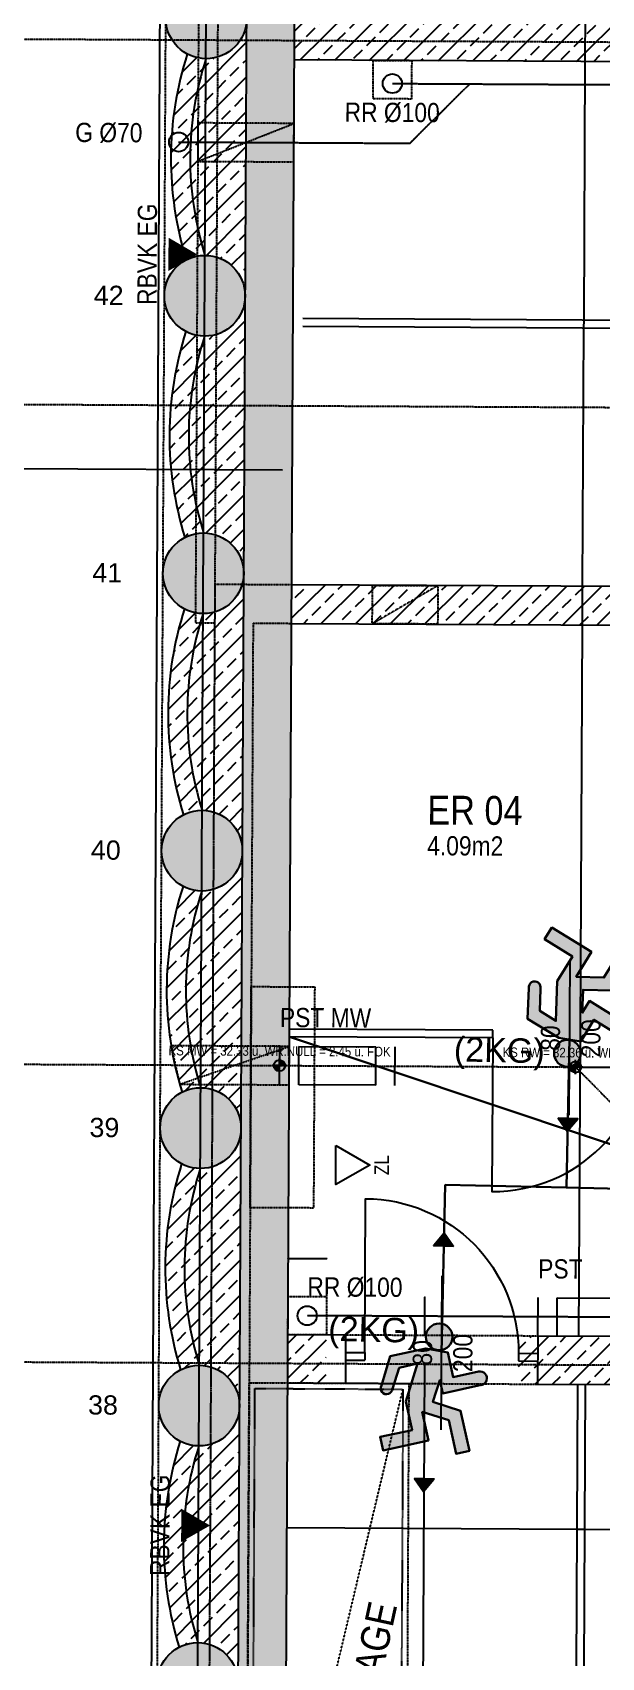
# Model space of a CAD drawing. Header units: millimetres. Extents: x -22184 to 119634, y -59962 to 51543.
# Drawn here: x -8900 to -5940, y -1063 to 7388 of the extents above; entities that cross this region are included whole.
import ezdxf
from ezdxf.enums import TextEntityAlignment as Align

# ---------------------------------------------------------------- set-up
doc = ezdxf.new("R2010")
doc.units = ezdxf.units.MM
for name, pattern in [('HIDDEN', [0.375, 0.25, -0.125]), ('HIDDEN2', [0.1875, 0.125, -0.0625]), ('STRICHPUNKT', [1, 0.5, -0.25, 0, -0.25])]:
    doc.linetypes.add(name, pattern=pattern)
for name, color, linetype in [('00-TXT---------M0', 8, 'Continuous'), ('01-SYM-G00-Lkg-Aufbauten', 8, 'Continuous'), ('01-SYM-G00-Lkg-M0', 8, 'Continuous'), ('01-TXT---------M0', 1, 'Continuous'), ('01-TXT---------PP', 1, 'Continuous'), ('01-TXT-G00-LKG-M0', 1, 'Continuous'), ('02-AXO-G00-Lkg-M0', 8, 'STRICHPUNKT'), ('02-DIM-G00-LKG-M0', 8, 'Continuous'), ('02-DIM-G00-LKG-ROHBAU', 8, 'Continuous'), ('02-FIL-G00-Lkg-STB', 8, 'Continuous'), ('02-HID-G00-LKG-M0', 8, 'HIDDEN2'), ('02-TWA-G00-LKG-M0', 4, 'Continuous'), ('02-TWE-G00-LKG-M0', 8, 'Continuous'), ('03-HID-G00-LKG-M0', 8, 'HIDDEN2'), ('03-SYM-G00-Lkg-M0', 8, 'Continuous'), ('05-TXT--------M0', 8, 'Continuous'), ('05-TXT-G00-Lkg-M0', 8, 'Continuous'), ('07-MWK-G00-Lkg-M0', 4, 'STRICHPUNKT'), ('07-RWK-G00-LKG-M0', 150, 'HIDDEN'), ('07-SWK-G00-Lkg-M0', 34, 'STRICHPUNKT'), ('07-SYM-G00-LKG-M0', 8, 'Continuous'), ('09-VER-G00-LKG-GRUNDSTÜCKSGRENZE', 161, 'Continuous')]:
    doc.layers.add(name, color=color, linetype=linetype)
doc.layers.add('00_HLP-G00-LKG-M0', color=6, linetype='Continuous', plot=False)
doc.layers.add('07_SYM-G00-LKG-HLP', color=6, linetype='Continuous', plot=False)
doc.styles.add('ARIAL', font='arial.ttf', dxfattribs={"width": 0.85})
doc.styles.get("Standard").update_dxf_attribs({"font": 'arial.ttf'})
doc.dimstyles.new('pp chromy&schneider', dxfattribs={"dimscale": 0.005, "dimtxt": 25, "dimasz": 10, "dimexe": 0, "dimexo": 0, "dimgap": 5, "dimtad": 1, "dimdec": 1, "dimlfac": 100, "dimrnd": 0.1, "dimzin": 9, "dimdsep": 46, "dimtxsty": 'ARIAL', "dimblk": 'c&s kote', "dimcen": 0, "dimse1": 1, "dimse2": 1, "dimclrd": 8, "dimclrt": 8, "dimadec": 0, "dimazin": 0, "dimtfac": 0.75, "dimtdec": 1, "dimtix": 1, "dimtmove": 2, "dimatfit": 0, "dimldrblk": 'NONE', "dimfxl": 1, "dimtolj": 1, "dimlwd": -1, "dimarcsym": 0})
pattern_1 = [(44.70755, (-35675.08, -41544.72), (-89.34302, 90.25976), []), (44.70755, (-35585.27, -41545.18), (-89.34302, 90.25976), [63.5, -31.75])]
pattern_2 = [(45.1423, (16398.9, 6975.42), (-90.0253, 89.57924), []), (45.1423, (16488.7, 6975.64), (-90.0253, 89.57924), [63.5, -31.75])]

# ---------------------------------------------------------------- blocks, each defined once
blk = doc.blocks.new('03-rar')
blk.add_circle((0, 0), 0.05)
at = {"layer": '01-TXT---------M0', "color": 8, "style": 'ARIAL', "width": 0.85}
blk.add_attdef('RR', text='', height=0.1, dxfattribs=at).set_placement((0, 0.1), align=Align.CENTER)
blk = doc.blocks.new('BodenWandaufbau')
blk.add_line((0.5972, -0.3907), (0.5972, -1.8107))
blk.add_lwpolyline([(0.5972, -0.3907), (0.8472, -0.3907), (0.8472, -0.1907), (0.3472, -0.1907), (0.3472, -0.3907)], close=True)
at = {"layer": '01-TXT---------M0', "color": 0, "style": 'ARIAL', "width": 0.85}
blk.add_attdef('NR', text='', height=0.1, rotation=0, dxfattribs=at).set_placement((0.5972, -0.2907), align=Align.MIDDLE)
blk = doc.blocks.new('01-SQM')
at = {"layer": '01-TXT---------M0', "color": 1, "style": 'ARIAL', "width": 0.85}
blk.add_attdef('ROOM', (0, 0), '', height=0.15, dxfattribs=at)
blk.add_attdef('AREA', text='', height=0.1, dxfattribs=at).set_placement((0, -0.06), align=Align.TOP_LEFT)
at = {"layer": '01-TXT---------PP', "color": 1, "style": 'ARIAL', "width": 0.85}
blk.add_attdef('NR', text='', height=0.15, dxfattribs=at).set_placement((-0.1173, 0), align=Align.RIGHT)
blk.add_attdef('FLOOR', text='', height=0.1, dxfattribs=at).set_placement((0, -0.26), align=Align.TOP_LEFT)
blk = doc.blocks.new('05-TXT')
at = {"layer": '05-TXT--------M0'}
blk.add_line((-0.4, 0), (0.4, 0), dxfattribs=at)
at = {"layer": '05-TXT--------M0', "color": 8, "style": 'ARIAL', "width": 0.85}
blk.add_attdef('BREITE', text='', height=0.1, dxfattribs=at).set_placement((0, 0.05), align=Align.CENTER)
blk.add_attdef('HÖHE', text='', height=0.1, rotation=360, dxfattribs=at).set_placement((0, -0.06), align=Align.TOP_CENTER)
blk = doc.blocks.new('03-PST')
for p, q in [((0, -0.1), (0, 0.1)), ((0.1, -0.1), (0.1, 0.1)), ((0.1, 0.1), (0.5, 0.1)), ((0.5, -0.1), (0.5, 0.1)), ((0.6, -0.1), (0.6, 0.1)), ((0.5, -0.1), (0.1, -0.1))]:
    blk.add_line(p, q)
at = {"layer": '01-TXT---------M0', "color": 8, "style": 'ARIAL', "width": 0.85}
blk.add_attdef('KS', text='', height=0.1, dxfattribs=at).set_placement((0, 0.3), align=Align.TOP_LEFT)
blk = doc.blocks.new('01-HK1')
for p, q in [((-0.001, -0.074), (-0.001, 0.074)), ((0.074, 0), (-0.075, 0))]:
    blk.add_line(p, q)
blk.add_circle((-0.001, 0), 0.0586)
for points in [[(-0.001, 0.059), (0.041, 0.041), (-0.001, 0)], [(-0.001, 0), (0.058, 0), (0.041, 0.041)], [(-0.059, 0), (-0.042, -0.041), (-0.001, 0)], [(-0.042, -0.041), (-0.001, -0.059), (-0.001, 0)]]:
    blk.add_solid(points)
at = {"layer": '01-TXT---------M0', "color": 8, "style": 'ARIAL', "width": 0.85}
blk.add_attdef('HEIGHT', text='', height=0.1, dxfattribs=at).set_placement((0, 0.2), align=Align.TOP_CENTER)
blk = doc.blocks.new('c&s kote')
at = {"color": 8}
for p, q in [((0, -2), (0, 2)), ((0, 2), (0, -2)), ((-2, 0), (2, 0)), ((2, 0), (-2, 0))]:
    blk.add_line(p, q, dxfattribs=at)
blk.add_circle((0, 0), 0.5, dxfattribs=at)
blk = doc.blocks.new('*D339')
at = {"layer": '02-DIM-G00-LKG-M0', "color": 8, "transparency": 16777216}
for p, q in [((-6024.4, 7487), (-6025.7, 7237)), ((-6024.4, 7487), (-6024.4, 7487.1)), ((-6025.7, 7236.9), (-6025.7, 7236.9))]:
    blk.add_line(p, q, dxfattribs=at)
at = {"layer": 'Defpoints', "color": 0, "transparency": 16777216}
for p in [(-7535.9, 7494.7), (-7537.2, 7244.7), (-6025.7, 7237)]:
    blk.add_point(p, dxfattribs=at)
at = {"layer": '02-DIM-G00-LKG-M0', "color": 8, "transparency": 16777216, "xscale": 0.05, "yscale": 0.05, "zscale": 0.05}
for p, rotation in [((-6024.4, 7487), 269.7075500001568), ((-6025.7, 7237), 89.70755000015683)]:
    blk.add_blockref('c&s kote', p, dxfattribs=dict(at, rotation=rotation))
at = {"layer": '02-DIM-G00-LKG-M0', "color": 8, "transparency": 16777216, "insert": (-6112.6, 7605), "char_height": 0.125, "attachment_point": 5, "rotation": 89.70755, "style": 'ARIAL'}
blk.add_mtext('\\A1;25000', dxfattribs=at)
blk = doc.blocks.new('_None')
blk = doc.blocks.new('*D340')
at = {"layer": '02-DIM-G00-LKG-M0', "color": 8, "transparency": 16777216}
blk.add_line((-6025.7, 7236.9), (-6032.6, 5892.1), dxfattribs=at)
at = {"layer": 'Defpoints', "color": 0, "transparency": 16777216}
for p in [(-7537.2, 7244.7), (-7544, 5899.7), (-6032.6, 5892)]:
    blk.add_point(p, dxfattribs=at)
at = {"layer": '02-DIM-G00-LKG-M0', "color": 8, "transparency": 16777216, "xscale": 0.05, "yscale": 0.05, "zscale": 0.05}
for p, rotation in [((-6025.7, 7237), 89.70755000015683), ((-6032.6, 5892), 269.7075500001568)]:
    blk.add_blockref('c&s kote', p, dxfattribs=dict(at, rotation=rotation))
at = {"layer": '02-DIM-G00-LKG-M0', "color": 8, "transparency": 16777216, "insert": (-6029.2, 6564.5), "char_height": 0.125, "attachment_point": 5, "rotation": 89.70755, "style": 'ARIAL'}
blk.add_mtext('\\A1;(134500)', dxfattribs=at)
blk = doc.blocks.new('*D341')
at = {"layer": '02-DIM-G00-LKG-M0', "color": 8, "transparency": 16777216}
blk.add_line((-6032.6, 5892), (-6032.8, 5852.1), dxfattribs=at)
at = {"layer": 'Defpoints', "color": 0, "transparency": 16777216}
for p in [(-7544.2, 5859.7), (-7544, 5899.7), (-6032.8, 5852)]:
    blk.add_point(p, dxfattribs=at)
at = {"layer": '02-DIM-G00-LKG-M0', "color": 8, "transparency": 16777216, "xscale": 0.05, "yscale": 0.05, "zscale": 0.05}
for p, rotation in [((-6032.8, 5852), 269.7075500001568), ((-6032.6, 5892), 89.70755000015683)]:
    blk.add_blockref('c&s kote', p, dxfattribs=dict(at, rotation=rotation))
at = {"layer": '02-DIM-G00-LKG-M0', "color": 8, "transparency": 16777216, "insert": (-6032.8, 5872), "char_height": 0.125, "attachment_point": 5, "rotation": 89.70755, "style": 'ARIAL'}
blk.add_mtext('\\A1;4000', dxfattribs=at)
blk = doc.blocks.new('*D342')
at = {"layer": '02-DIM-G00-LKG-M0', "color": 8, "transparency": 16777216}
blk.add_line((-6032.8, 5852), (-6039.6, 4507.1), dxfattribs=at)
at = {"layer": 'Defpoints', "color": 0, "transparency": 16777216}
for p in [(-7544.2, 5859.7), (-7551.1, 4514.7), (-6039.6, 4507)]:
    blk.add_point(p, dxfattribs=at)
at = {"layer": '02-DIM-G00-LKG-M0', "color": 8, "transparency": 16777216, "xscale": 0.05, "yscale": 0.05, "zscale": 0.05}
for p, rotation in [((-6032.8, 5852), 89.70755000015683), ((-6039.6, 4507), 269.7075500001568)]:
    blk.add_blockref('c&s kote', p, dxfattribs=dict(at, rotation=rotation))
at = {"layer": '02-DIM-G00-LKG-M0', "color": 8, "transparency": 16777216, "insert": (-6036.3, 5179.5), "char_height": 0.125, "attachment_point": 5, "rotation": 89.70755, "style": 'ARIAL'}
blk.add_mtext('\\A1;(134500)', dxfattribs=at)
blk = doc.blocks.new('*D343')
at = {"layer": '02-DIM-G00-LKG-M0', "color": 8, "transparency": 16777216}
for p, q in [((-6039.6, 4507), (-6040.7, 4307)), ((-6039.6, 4507.1), (-6039.6, 4507.1)), ((-6040.7, 4307), (-6040.7, 4306.9))]:
    blk.add_line(p, q, dxfattribs=at)
at = {"layer": 'Defpoints', "color": 0, "transparency": 16777216}
for p in [(-7551.1, 4514.7), (-7602.1, 4315), (-6040.7, 4307)]:
    blk.add_point(p, dxfattribs=at)
at = {"layer": '02-DIM-G00-LKG-M0', "color": 8, "transparency": 16777216, "xscale": 0.05, "yscale": 0.05, "zscale": 0.05}
for p, rotation in [((-6039.6, 4507), 269.7075500001568), ((-6040.7, 4307), 89.70755000015683)]:
    blk.add_blockref('c&s kote', p, dxfattribs=dict(at, rotation=rotation))
at = {"layer": '02-DIM-G00-LKG-M0', "color": 8, "transparency": 16777216, "insert": (-6130, 4207.5), "char_height": 0.125, "attachment_point": 5, "rotation": 89.70755, "style": 'ARIAL'}
blk.add_mtext('\\A1;20000', dxfattribs=at)
blk = doc.blocks.new('*D344')
at = {"layer": '02-DIM-G00-LKG-M0', "color": 8, "transparency": 16777216}
blk.add_line((-6040.7, 4307), (-6051.4, 2197.1), dxfattribs=at)
at = {"layer": 'Defpoints', "color": 0, "transparency": 16777216}
for p in [(-7602.1, 4315), (-7612.9, 2205), (-6051.4, 2197.1)]:
    blk.add_point(p, dxfattribs=at)
at = {"layer": '02-DIM-G00-LKG-M0', "color": 8, "transparency": 16777216, "xscale": 0.05, "yscale": 0.05, "zscale": 0.05}
for p, rotation in [((-6040.7, 4307), 89.70755000015683), ((-6051.4, 2197.1), 269.7075500001568)]:
    blk.add_blockref('c&s kote', p, dxfattribs=dict(at, rotation=rotation))
at = {"layer": '02-DIM-G00-LKG-M0', "color": 8, "transparency": 16777216, "insert": (-6046.1, 3252), "char_height": 0.125, "attachment_point": 5, "rotation": 89.70755, "style": 'ARIAL'}
blk.add_mtext('\\A1;211000', dxfattribs=at)
blk = doc.blocks.new('*D345')
at = {"layer": '02-DIM-G00-LKG-M0', "color": 8, "transparency": 16777216}
for p, q in [((-6051.4, 2197.1), (-6051.6, 2157.1)), ((-6051.6, 2157), (-6051.6, 2157)), ((-6051.4, 2197.1), (-6051.4, 2197.2))]:
    blk.add_line(p, q, dxfattribs=at)
at = {"layer": 'Defpoints', "color": 0, "transparency": 16777216}
for p in [(-7612.9, 2205), (-7613.1, 2165), (-6051.6, 2157.1)]:
    blk.add_point(p, dxfattribs=at)
at = {"layer": '02-DIM-G00-LKG-M0', "color": 8, "transparency": 16777216, "xscale": 0.05, "yscale": 0.05, "zscale": 0.05}
for p, rotation in [((-6051.6, 2157.1), 89.70755000015683), ((-6051.4, 2197.1), 269.7075500001568)]:
    blk.add_blockref('c&s kote', p, dxfattribs=dict(at, rotation=rotation))
at = {"layer": '02-DIM-G00-LKG-M0', "color": 8, "transparency": 16777216, "insert": (-6137.9, 2405.1), "char_height": 0.125, "attachment_point": 5, "rotation": 89.70755, "style": 'ARIAL'}
blk.add_mtext('\\A1;4000', dxfattribs=at)
blk = doc.blocks.new('*D346')
at = {"layer": '02-DIM-G00-LKG-M0', "color": 8, "transparency": 16777216}
blk.add_line((-6051.6, 2157), (-6059.5, 607.1), dxfattribs=at)
at = {"layer": 'Defpoints', "color": 0, "transparency": 16777216}
for p in [(-7613.1, 2165), (-7621, 615), (-6059.5, 607.1)]:
    blk.add_point(p, dxfattribs=at)
at = {"layer": '02-DIM-G00-LKG-M0', "color": 8, "transparency": 16777216, "xscale": 0.05, "yscale": 0.05, "zscale": 0.05}
for p, rotation in [((-6051.6, 2157.1), 89.70755000015683), ((-6059.5, 607.1), 269.7075500001568)]:
    blk.add_blockref('c&s kote', p, dxfattribs=dict(at, rotation=rotation))
at = {"layer": '02-DIM-G00-LKG-M0', "color": 8, "transparency": 16777216, "insert": (-6055.7, 1382.1), "char_height": 0.125, "attachment_point": 5, "rotation": 89.70755, "style": 'ARIAL'}
blk.add_mtext('\\A1;155000', dxfattribs=at)
blk = doc.blocks.new('*D347')
at = {"layer": '02-DIM-G00-LKG-M0', "color": 8, "transparency": 16777216}
blk.add_line((-7576.1, -387.6), (-6066.2, -395.3), dxfattribs=at)
at = {"layer": 'Defpoints', "color": 0, "transparency": 16777216}
for p in [(-7572.3, 364.8), (-6062.3, 357.1), (-6066.2, -395.3)]:
    blk.add_point(p, dxfattribs=at)
at = {"layer": '02-DIM-G00-LKG-M0', "color": 8, "transparency": 16777216, "xscale": 0.05, "yscale": 0.05, "zscale": 0.05}
for p, rotation in [((-7576.1, -387.6), 179.7075500018302), ((-6066.2, -395.3), 359.7075500018302)]:
    blk.add_blockref('c&s kote', p, dxfattribs=dict(at, rotation=rotation))
at = {"layer": '02-DIM-G00-LKG-M0', "color": 8, "transparency": 16777216, "insert": (-6821.1, -391.4), "char_height": 0.125, "attachment_point": 5, "rotation": 359.70755, "style": 'ARIAL'}
blk.add_mtext('\\A1;151000', dxfattribs=at)
blk = doc.blocks.new('*D348')
at = {"layer": '02-DIM-G00-LKG-M0', "color": 8, "transparency": 16777216}
blk.add_line((-6066.1, -395.3), (-6026.2, -395.5), dxfattribs=at)
at = {"layer": 'Defpoints', "color": 0, "transparency": 16777216}
for p in [(-6062.3, 357.1), (-6022.3, 356.9), (-6026.2, -395.5)]:
    blk.add_point(p, dxfattribs=at)
at = {"layer": '02-DIM-G00-LKG-M0', "color": 8, "transparency": 16777216, "xscale": 0.05, "yscale": 0.05, "zscale": 0.05}
for p, rotation in [((-6066.2, -395.3), 179.7075500018302), ((-6026.2, -395.5), 359.7075500018302)]:
    blk.add_blockref('c&s kote', p, dxfattribs=dict(at, rotation=rotation))
at = {"layer": '02-DIM-G00-LKG-M0', "color": 8, "transparency": 16777216, "insert": (-6046.2, -395.3), "char_height": 0.125, "attachment_point": 5, "rotation": 359.70755, "style": 'ARIAL'}
blk.add_mtext('\\A1;4000', dxfattribs=at)
blk = doc.blocks.new('*D349')
at = {"layer": '02-DIM-G00-LKG-M0', "color": 8, "transparency": 16777216}
blk.add_line((-6026.1, -395.5), (-4466.2, -403.5), dxfattribs=at)
at = {"layer": 'Defpoints', "color": 0, "transparency": 16777216}
for p in [(-6022.3, 356.9), (-4462.3, 348.9), (-4466.2, -403.5)]:
    blk.add_point(p, dxfattribs=at)
at = {"layer": '02-DIM-G00-LKG-M0', "color": 8, "transparency": 16777216, "xscale": 0.05, "yscale": 0.05, "zscale": 0.05}
for p, rotation in [((-6026.2, -395.5), 179.7075500018302), ((-4466.2, -403.5), 359.7075500018302)]:
    blk.add_blockref('c&s kote', p, dxfattribs=dict(at, rotation=rotation))
at = {"layer": '02-DIM-G00-LKG-M0', "color": 8, "transparency": 16777216, "insert": (-5246.2, -399.4), "char_height": 0.125, "attachment_point": 5, "rotation": 359.70755, "style": 'ARIAL'}
blk.add_mtext('\\A1;156000', dxfattribs=at)
blk = doc.blocks.new('*D373')
at = {"layer": '02-DIM-G00-LKG-M0', "color": 8, "transparency": 16777216}
blk.add_line((-6860.3, 461.1), (-6877.9, -2982.2), dxfattribs=at)
at = {"layer": 'Defpoints', "color": 0, "transparency": 16777216}
for p in [(-13160.2, 493.3), (-7589.4, -2978.6), (-6877.9, -2982.2)]:
    blk.add_point(p, dxfattribs=at)
at = {"layer": '02-DIM-G00-LKG-M0', "color": 8, "transparency": 16777216, "xscale": 0.05, "yscale": 0.05, "zscale": 0.05}
for p, rotation in [((-6860.3, 461.2), 89.70755000015683), ((-6877.9, -2982.2), 269.7075500001568)]:
    blk.add_blockref('c&s kote', p, dxfattribs=dict(at, rotation=rotation))
at = {"layer": '02-DIM-G00-LKG-M0', "color": 8, "transparency": 16777216, "insert": (-6869.2, -1260.5), "char_height": 0.125, "attachment_point": 5, "rotation": 89.70755, "style": 'ARIAL'}
blk.add_mtext('\\A1;344341.1', dxfattribs=at)
blk = doc.blocks.new('01-hk4')
blk.add_lwpolyline([(0, 0, 0, 0.270625, 0), (0, 0.234375, 0.270625, 0.270625, 0)], format="xyseb")
at = {"layer": '00-TXT---------M0', "color": 8, "style": 'ARIAL', "width": 0.85}
blk.add_attdef('HEIGHT', text='', height=0.1, dxfattribs=at).set_placement((0, 0.35), align=Align.CENTER)
blk = doc.blocks.new('*D386')
at = {"layer": '02-DIM-G00-LKG-M0', "color": 8, "transparency": 16777216}
blk.add_line((-7568.9, 1012.4), (-7369, 1011.4), dxfattribs=at)
at = {"layer": 'Defpoints', "color": 0, "transparency": 16777216}
for p in [(-7369, 1011.4), (-7571, 614.8), (-7371, 613.8)]:
    blk.add_point(p, dxfattribs=at)
at = {"layer": '02-DIM-G00-LKG-M0', "color": 8, "transparency": 16777216, "xscale": 0.05, "yscale": 0.05, "zscale": 0.05}
for p, rotation in [((-7569, 1012.4), 179.7075500018302), ((-7369, 1011.4), 359.7075500018302)]:
    blk.add_blockref('c&s kote', p, dxfattribs=dict(at, rotation=rotation))
at = {"layer": '02-DIM-G00-LKG-M0', "color": 8, "transparency": 16777216, "insert": (-7469, 1012), "char_height": 0.125, "attachment_point": 5, "rotation": 359.70755, "style": 'ARIAL'}
blk.add_mtext('\\A1;20000', dxfattribs=at)
blk = doc.blocks.new('*D387')
at = {"layer": '02-DIM-G00-LKG-M0', "color": 8, "transparency": 16777216}
blk.add_line((-6859.5, 611.2), (-6858.5, 811.1), dxfattribs=at)
at = {"layer": 'Defpoints', "color": 0, "transparency": 16777216}
for p in [(-7420, 814), (-6858.5, 811.2), (-7421, 614)]:
    blk.add_point(p, dxfattribs=at)
at = {"layer": '02-DIM-G00-LKG-M0', "color": 8, "transparency": 16777216, "xscale": 0.05, "yscale": 0.05, "zscale": 0.05}
for p, rotation in [((-6858.5, 811.2), 89.70755000015683), ((-6859.5, 611.2), 269.7075500001568)]:
    blk.add_blockref('c&s kote', p, dxfattribs=dict(at, rotation=rotation))
at = {"layer": '02-DIM-G00-LKG-M0', "color": 8, "transparency": 16777216, "insert": (-6859.1, 711.2), "char_height": 0.125, "attachment_point": 5, "rotation": 89.70755, "style": 'ARIAL'}
blk.add_mtext('\\A1;20000', dxfattribs=at)
blk = doc.blocks.new('Fluchtwegpfeil')
at = {"lineweight": 30}
h = blk.add_hatch(color=100, dxfattribs=at)
h.dxf.hatch_style = 1
h.paths.add_polyline_path([(178497.6, 33031), (178497.6, 32977.4), (178562.6, 32977.4), (178563.3, 32977.9)])
h.paths.add_polyline_path([(178562.6, 32977.4), (178497.6, 32977.4), (178497.6, 32929.8)])
at = {"color": 100, "lineweight": 30}
blk.add_lwpolyline([(178563.3, 32977.9), (178497.6, 33031), (178497.6, 32929.8), (178563.3, 32977.9)], dxfattribs=at)
blk = doc.blocks.new('9809550')
at = {"color": 18, "lineweight": 30, "true_color": 0x000000}
for points in [[(423921.7, 99168.8), (423956.8, 99168.8), (423956.8, 99202.9), (423984.5, 99214.5), (424033.7, 99214.5), (424053.8, 99178.3)], [(424040.2, 99170.9), (424025.2, 99196.7), (423999.7, 99196.8), (424026.2, 99150.3), (424026.2, 99110.9), (424070.2, 99110.9), (424070.2, 99092.3), (424007.5, 99092.3), (424007.5, 99131.7), (423975, 99113.1), (423975, 99067), (423956.5, 99067), (423956.5, 99122.4), (423990.5, 99141.9), (423975.1, 99168.8), (423975.1, 99150.2), (423921.7, 99150.3)]]:
    blk.add_lwpolyline(points, dxfattribs=at)
blk.add_circle((423963.6, 99225.9), 18.1, dxfattribs=at)
for centre, radius, start, end in [((424047.8, 99173.1), 7.96, 195.7299, 41.4005), ((423921.7, 99159.5), 9.27, 89.9849, 270.0151)]:
    blk.add_arc(centre, radius, start, end, dxfattribs=at)
blk = doc.blocks.new('750298750')
h = blk.add_hatch(color=3)
h.paths.add_polyline_path([(426943.6, 99576.9), (426968.1, 99576.8), (426982.5, 99552, 1.25347), (426995.6, 99559.2), (426976.3, 99594), (426929, 99594), (426902.3, 99582.8), (426902.3, 99550), (426868.6, 99550, 1), (426868.6, 99532.2), (426919.9, 99532.1), (426919.9, 99550), (426934.8, 99524.1), (426902.1, 99505.4), (426902.1, 99452.1), (426919.8, 99452.1), (426919.8, 99496.4), (426951.1, 99514.3), (426951.1, 99476.4), (427011.4, 99476.4), (427011.4, 99494.3), (426969.1, 99494.3), (426969.1, 99532.2)])
h.paths.add_polyline_path([(426891.5, 99604.9, 1), (426926.3, 99604.9, 1)])
at = {"xscale": 0.9619413167778113, "yscale": 0.9619413167778113, "zscale": 0.9619413167778113}
blk.add_blockref('9809550', (19080.8, 4155.4), dxfattribs=at)

msp = doc.modelspace()

# ---------------------------------------------------------------- hatches: boundary and pattern name
at = {"layer": '02-FIL-G00-Lkg-STB'}
h = msp.add_hatch(dxfattribs=at)
h.set_pattern_fill('ANSI33', color=256, scale=20, angle=107.04654196, style=0)
h.set_pattern_definition(pattern_1)
h.paths.add_polyline_path([(-7753.547, 13834.2292), (-7840.6422, -3229.0114), (-7589.3607, -2978.5775), (-7504.8102, 13586.1203)])
h = msp.add_hatch(dxfattribs=at)
h.set_pattern_fill('ANSI33', color=256, scale=20, angle=107.04654196, style=0)
h.set_pattern_definition([(44.70755, (-36695.91, -241542.11), (-89.34302, 90.25976), []), (44.70755, (-36606.11, -241542.57), (-89.34302, 90.25976), [63.5, -31.75])])
edge = h.paths.add_edge_path()
edge.add_arc((-8047.6338, -2639.0746), 210, 107.04654196, 467.04654196)
edge = h.paths.add_edge_path()
edge.add_arc((-8040.2715, -1196.1912), 210, 107.04654196, 467.04654196)
edge = h.paths.add_edge_path()
edge.add_arc((-8032.9091, 246.6921), 210, 107.04654196, 467.04654196)
edge = h.paths.add_edge_path()
edge.add_arc((-8025.5468, 1689.5755), 210, 107.04654196, 467.04654196)
edge = h.paths.add_edge_path()
edge.add_arc((-8018.1844, 3132.4588), 210, 107.04654196, 467.04654196)
edge = h.paths.add_edge_path()
edge.add_arc((-8010.8221, 4575.3422), 210, 107.04654196, 467.04654196)
edge = h.paths.add_edge_path()
edge.add_arc((-8003.4597, 6018.2255), 210, 107.04654196, 467.04654196)
edge = h.paths.add_edge_path()
edge.add_arc((-7996.0973, 7461.1089), 210, 107.04654196, 467.04654196)
edge = h.paths.add_edge_path()
edge.add_arc((-7988.735, 8903.9922), 210, 107.04654196, 467.04654196)
edge = h.paths.add_edge_path()
edge.add_arc((-7981.3726, 10346.8756), 210, 107.04654196, 467.04654196)
edge = h.paths.add_edge_path()
edge.add_arc((-7974.0103, 11789.759), 210, 107.04654196, 467.04654196)
edge = h.paths.add_edge_path()
edge.add_arc((-7966.6479, 13232.6423), 210, 107.04654196, 467.04654196)
h = msp.add_hatch(dxfattribs=at)
h.set_pattern_fill('ANSI33', color=256, scale=20, angle=107.04654196, style=0)
h.set_pattern_definition(pattern_2)
h.paths.add_polyline_path([(-7756.615, 13233.164), (-7756.6485, 13233.1639, -0.416437249), (-7967.7194, 13022.645, 0.1564177), (-7972.9387, 11999.7562, -0.411993367), (-7764.0109, 11790.2805, -0.416437249), (-7975.0818, 11579.7617, 0.1564177), (-7980.3011, 10556.8729, -0.411993367), (-7771.3733, 10347.3972, -0.416437249), (-7982.4441, 10136.8783, 0.1564177), (-7987.6635, 9113.9895, -0.411993367), (-7778.7356, 8904.5138, -0.416437249), (-7989.8065, 8693.995, 0.1564177), (-7995.0258, 7671.1062, -0.411993367), (-7786.098, 7461.6305, -0.416437249), (-7997.1689, 7251.1116, 0.1564177), (-8002.3882, 6228.2228, -0.411993367), (-7793.4603, 6018.7471), (-7793.4393, 6018.7472)])
h = msp.add_hatch(dxfattribs=at)
h.set_pattern_fill('ANSI33', color=256, scale=20, angle=107.04654196, style=0)
h.set_pattern_definition(pattern_2)
h.paths.add_polyline_path([(-7967.7194, 13022.645, -0.121067206), (-8064.9278, 13047.0593, 0.154413655), (-8070.3912, 11976.3352, -0.121067206), (-7972.9387, 11999.7562, -0.1564177)])
h.paths.add_polyline_path([(-7975.0818, 11579.7617, -0.121067206), (-8072.2902, 11604.1759, 0.154413655), (-8077.7536, 10533.4519, -0.121067206), (-7980.3011, 10556.8729, -0.1564177)])
h.paths.add_polyline_path([(-7982.4441, 10136.8783, -0.121067206), (-8079.6525, 10161.2926, 0.154413655), (-8085.1159, 9090.5685, -0.121067206), (-7987.6635, 9113.9895, -0.1564177)])
h.paths.add_polyline_path([(-7989.8065, 8693.995, -0.121067206), (-8087.0149, 8718.4092, 0.154413655), (-8092.4783, 7647.6852, -0.121067206), (-7995.0258, 7671.1062, -0.1564177)])
h.paths.add_polyline_path([(-7997.1689, 7251.1116, -0.121067206), (-8094.3773, 7275.5259, 0.154413655), (-8099.8407, 6204.8018, -0.121067206), (-8002.3882, 6228.2228, -0.1564177)])
h.paths.add_polyline_path([(-8004.5312, 5808.2283, -0.121067206), (-8101.7396, 5832.6425, 0.154413655), (-8107.203, 4761.9185, -0.121067206), (-8009.7505, 4785.3394, -0.1564177)])
h = msp.add_hatch(dxfattribs=at)
h.set_pattern_fill('ANSI33', color=256, scale=20, angle=107.04654196, style=0)
h.set_pattern_definition(pattern_1)
h.paths.add_polyline_path([(-7535.9024, 7494.6972), (-7537.1784, 7244.7004), (-4037.224, 7226.8358), (-4035.948, 7476.8325)])
h = msp.add_hatch(dxfattribs=at)
h.set_pattern_fill('ANSI33', color=256, scale=20, angle=107.04654196, style=0)
h.set_pattern_definition(pattern_2)
h.paths.add_polyline_path([(-7793.4393, 6018.7472), (-7793.4603, 6018.7471, -0.416437249), (-8004.5312, 5808.2283, 0.1564177), (-8009.7505, 4785.3394, -0.411993367), (-7800.8227, 4575.8637, -0.416437249), (-8011.8936, 4365.3449, 0.1564177), (-8017.1129, 3342.4561, -0.411993367), (-7808.1851, 3132.9804, -0.416437249), (-8019.2559, 2922.4616, 0.1564177), (-8024.4752, 1899.5727, -0.411993367), (-7815.5474, 1690.097, -0.416437249), (-8026.6183, 1479.5782, 0.1564177), (-8031.8376, 456.6894, -0.411993367), (-7822.9098, 247.2137, -0.416437249), (-8033.9806, 36.6948, 0.1564177), (-8039.2, -986.194, -0.411993367), (-7830.2721, -1195.6697, -0.416437249), (-8041.343, -1406.1885, 0.1564177), (-8046.5623, -2429.0773, -0.411993367), (-7837.6345, -2638.553), (-7837.6284, -2638.553)])
h = msp.add_hatch(dxfattribs=at)
h.set_pattern_fill('ANSI33', color=256, scale=20, angle=107.04654196, style=0)
h.set_pattern_definition(pattern_1)
h.paths.add_polyline_path([(-7551.1129, 4514.736), (-7552.1337, 4314.7386), (-4052.1793, 4296.8739), (-4051.1584, 4496.8713)])
h = msp.add_hatch(dxfattribs=at)
h.set_pattern_fill('ANSI33', color=256, scale=20, angle=107.04654196, style=0)
h.set_pattern_definition(pattern_2)
h.paths.add_polyline_path([(-8041.343, -1406.1885, -0.121067206), (-8138.5514, -1381.7743, 0.154413655), (-8144.0148, -2452.4983, -0.121067206), (-8046.5623, -2429.0773, -0.1564177)])
h.paths.add_polyline_path([(-8033.9806, 36.6948, -0.121067206), (-8131.1891, 61.1091, 0.154413655), (-8136.6525, -1009.615, -0.121067206), (-8039.2, -986.194, -0.1564177)])
h.paths.add_polyline_path([(-8026.6183, 1479.5782, -0.121067206), (-8123.8267, 1503.9924, 0.154413655), (-8129.2901, 433.2684, -0.121067206), (-8031.8376, 456.6894, -0.1564177)])
h.paths.add_polyline_path([(-8019.2559, 2922.4616, -0.121067206), (-8116.4643, 2946.8758, 0.154413655), (-8121.9277, 1876.1517, -0.121067206), (-8024.4752, 1899.5727, -0.1564177)])
h.paths.add_polyline_path([(-8011.8936, 4365.3449, -0.121067206), (-8109.102, 4389.7592, 0.154413655), (-8114.5654, 3319.0351, -0.121067206), (-8017.1129, 3342.4561, -0.1564177)])
h = msp.add_hatch(dxfattribs=at)
h.set_pattern_fill('ANSI33', color=256, scale=20, angle=107.04654196, style=0)
h.set_pattern_definition(pattern_1)
h.paths.add_polyline_path([(-7371.0218, 613.766), (-7571.0192, 614.7868), (-7572.2953, 364.7901), (-7372.2979, 363.7692)])
h = msp.add_hatch(dxfattribs=at)
h.set_pattern_fill('ANSI33', color=256, scale=20, angle=107.04654196, style=0)
h.set_pattern_definition([(45, (-38842.03, -63810.26), (-89.80256, 89.80256), []), (45, (-38752.23, -63810.26), (-89.80256, 89.80256), [63.5, -31.75])])
h.paths.add_polyline_path([(-5771.0427, 605.5992), (-6371.0348, 608.6618), (-6372.3109, 358.665), (-5772.3187, 355.6025)])

# ---------------------------------------------------------------- linework, layer by layer
at = {"color": 2, "lineweight": 30}
msp.add_lwpolyline([(-7563.1077, 2164.7666), (-2856.0806, 590.7205)], dxfattribs=at)
at = {"color": 102, "lineweight": 30, "true_color": 0x21de37}
for points in [[(-6105.6267, 2157.3272), (-6122.7269, 1380.5387), (-5623.9024, 1369.5575)], [(-6771.489, 520.7046), (-6752.2555, 1394.3971), (-6122.7269, 1380.5387)]]:
    msp.add_lwpolyline(points, dxfattribs=at)
at = {"layer": '00_HLP-G00-LKG-M0'}
msp.add_lwpolyline([(-7962.4861, 14042.6163), (6138.2554, 14151.8913), (6128.3431, 12209.9263), (28815.6843, 12266.2745), (28718.2894, -3930.2557), (46080.5922, -3930.2555), (46080.5946, -33657.3553), (34060.5986, -33513.1155), (34060.5985, -24900.2556), (19080.5985, -24900.2558), (19080.5983, -3432.2786), (-8051.7171, -3439.0642)], close=True, dxfattribs=at)
at = {"layer": '01-TXT-G00-LKG-M0', "flags": 128}
msp.add_lwpolyline([(-7320.9872, 1600.0108), (-7145.7262, 1497.6275), (-7322.0232, 1397.0387)], close=True, dxfattribs=at)
at = {"layer": '02-AXO-G00-Lkg-M0'}
for points in [[(-7889.3592, 16614.2146), (-8003.6931, -5785.4936)], [(8974.6164, 7260.4212), (-13125.0957, 7373.2239)], [(8964.9184, 5360.446), (-13134.7937, 5473.2487)], [(20053.7112, 323.781), (-13160.2126, 493.3135)]]:
    msp.add_lwpolyline(points, dxfattribs=at)
at = {"layer": '02-HID-G00-LKG-M0', "color": 4}
msp.add_line((-8262.792, -3649.117), (-8171.4251, 14251.0034), dxfattribs=at)
at = {"layer": '02-HID-G00-LKG-M0'}
for points in [[(-8001.9267, 14152.3139), (-8052.1272, 4317.2907)], [(-7951.1076, 4516.7777), (-7992.1239, -3518.9144)], [(-7551.1129, 4514.736), (-7951.1076, 4516.7777)], [(-8052.1272, 4317.2907), (-7952.1285, 4316.7803)], [(-7752.1311, 4315.7594), (-7791.1002, -3318.8641)], [(-7752.1311, 4315.7594), (-7552.1337, 4314.7386)], [(-6271.0361, 608.1513), (-7271.0231, 613.2555)], [(-7272.2992, 363.2588), (-6272.3122, 358.1546)]]:
    msp.add_lwpolyline(points, dxfattribs=at)
at = {"layer": '02-HID-G00-LKG-M0', "color": 4}
for points in [[(-7539.8836, 6714.7073), (-7538.8628, 6914.7047), (-8038.8563, 6917.2568), (-8039.8771, 6717.2594), (-7539.8836, 6714.7073)], [(-6791.1228, 4510.8568), (-6792.1436, 4310.8594), (-7132.1392, 4312.5948), (-7131.1183, 4512.5922)], [(-7564.3838, 1914.7699), (-7563.3629, 2114.7673), (-8178.86, 2117.9089), (-8134.2792, 1917.6788), (-7564.3838, 1914.7699)]]:
    msp.add_lwpolyline(points, close=True, dxfattribs=at)
for points in [[(-8039.8771, 6717.2594), (-7538.8628, 6914.7047)], [(-6791.1228, 4510.8568), (-7132.1392, 4312.5948)], [(-8134.2792, 1917.6788), (-7563.3629, 2114.7673)]]:
    msp.add_lwpolyline(points, dxfattribs=at)
at = {"layer": '02-TWA-G00-LKG-M0'}
for p, q in [((-7840.6422, -3229.0114), (-7753.547, 13834.2292)), ((-4037.224, 7226.8358), (-7537.1784, 7244.7004)), ((-7271.0231, 613.2555), (-7571.0192, 614.7868)), ((-5771.0427, 605.5992), (-6271.0361, 608.1513)), ((-7572.2953, 364.7901), (-7272.2992, 363.2588)), ((-6272.3122, 358.1546), (-5772.3187, 355.6025))]:
    msp.add_line(p, q, dxfattribs=at)
for points in [[(-2874.295, -2977.7507), (-7589.3607, -2978.5775), (-7504.8102, 13586.1203), (5675.8831, 13688.2941), (5665.9833, 11748.7765), (10727.3929, 11761.3474)], [(-7552.1337, 4314.7386), (-4052.1793, 4296.8739), (-4051.1584, 4496.8713), (-7551.1129, 4514.736)], [(-7271.0231, 613.2555), (-7272.2992, 363.2588)], [(-6271.0361, 608.1513), (-6272.3122, 358.1546)]]:
    msp.add_lwpolyline(points, dxfattribs=at)
for centre in [(-7996.0973, 7461.1089), (-8003.4597, 6018.2255), (-8010.8221, 4575.3422), (-8018.1844, 3132.4588), (-8025.5468, 1689.5755), (-8032.9091, 246.6921), (-8040.2715, -1196.1912)]:
    msp.add_circle(centre, 210, dxfattribs=at)
for centre, radius, start, end in [((-6404.9105, 6731.5293), 1774.8887, 162.15180269, 197.2634953), ((-6404.9105, 6731.5293), 1674.8887, 161.92757216, 197.48772584), ((-6412.2729, 5288.646), 1774.8887, 162.15180267, 197.26349533), ((-6412.2729, 5288.646), 1674.8887, 161.92757213, 197.48772587), ((-6419.6353, 3845.7626), 1774.8887, 162.15180268, 197.26349532), ((-6419.6353, 3845.7626), 1674.8887, 161.92757214, 197.48772586), ((-6426.9976, 2402.8793), 1774.8887, 162.15180268, 197.26349531), ((-6426.9976, 2402.8793), 1674.8887, 161.92757215, 197.48772584), ((-6434.36, 959.9959), 1774.8887, 162.15180268, 197.26349532), ((-6434.36, 959.9959), 1674.8887, 161.92757214, 197.48772586), ((-6441.7223, -482.8874), 1774.8887, 162.15180268, 197.26349532), ((-6441.7223, -482.8874), 1674.8887, 161.92757214, 197.48772586)]:
    msp.add_arc(centre, radius, start, end, dxfattribs=at)
at = {"layer": '02-TWE-G00-LKG-M0'}
for p, q in [((-7494.2484, 5859.4633), (-4084.2928, 5842.058)), ((-4084.0886, 5882.0574), (-7494.0442, 5899.4627))]:
    msp.add_line(p, q, dxfattribs=at)
for points in [[(-6505.4173, 2199.3684), (-7562.9035, 2204.7661)], [(-6505.6215, 2159.3689), (-6505.4173, 2199.3684)], [(-6505.6215, 2159.3689), (-7563.1077, 2164.7666)], [(-7271.4825, 523.2567), (-7171.4838, 522.7463)], [(-7171.4838, 522.7463), (-7171.688, 482.7468)], [(-6371.4942, 518.6629), (-6371.6984, 478.6635)], [(-6371.4942, 518.6629), (-6271.4955, 518.1525)], [(-7271.6867, 483.2572), (-7171.688, 482.7468)], [(-6371.6984, 478.6635), (-6271.6997, 478.153)], [(-6079.3397, -2978.3127), (-6062.3149, 357.0827)], [(-6039.3391, -2978.3057), (-6022.3155, 356.8786)]]:
    msp.add_lwpolyline(points, dxfattribs=at)
for points in [[(-6505.6215, 2159.3689), (-6509.7048, 1359.3793, 0.414213562), (-5705.6319, 2155.2856, 1)], [(-7171.4838, 522.7463), (-7167.4004, 1322.7359, -0.414213562), (-6371.4942, 518.6629, -1)]]:
    msp.add_lwpolyline(points, format="xyb", dxfattribs=at)
at = {"layer": '03-HID-G00-LKG-M0'}
for points in [[(-6928.2072, 7041.5895), (-7128.2046, 7042.6103), (-7127.1838, 7242.6077), (-6927.1864, 7241.5869)], [(-7767.6478, 1275.799), (-7761.778, 2425.7841), (-7431.7823, 2424.0997), (-7437.6521, 1274.1147)], [(-7371.0218, 613.766), (-7571.0192, 614.7868), (-7569.9984, 814.7842), (-7370.001, 813.7634)], [(-7772.2927, 365.8109), (-6942.3035, 361.5744), (-6961.0904, -3319.0531), (-7791.1029, -3319.3995)]]:
    msp.add_lwpolyline(points, close=True, dxfattribs=at)
at = {"layer": '03-HID-G00-LKG-M0', "ltscale": 0.5}
msp.add_lwpolyline([(-7759.363, -2978.6073), (-7742.4462, 335.6582), (-6972.4563, 331.7279), (-6989.3524, -2978.4723)], close=True, dxfattribs=at)
msp.add_lwpolyline([(-7759.363, -2978.6073), (-6972.4563, 331.7279)], dxfattribs=at)
at = {"layer": '07-MWK-G00-Lkg-M0'}
msp.add_line((-13922.0305, 2047.2222), (-6074.4282, 2007.166), dxfattribs=at)
at = {"layer": '07-RWK-G00-LKG-M0'}
for p, q in [((-6074.4282, 2007.166), (-3598.925, 1994.5304)), ((-4470.5492, 698.9625), (-7470.5101, 714.2751))]:
    msp.add_line(p, q, dxfattribs=at)
for points in [[(-7027.7976, 7122.0989), (-3475.3438, 7103.9662)], [(-6936.6567, 6811.6296), (-6625.0785, 7120.0433)], [(-8139.3654, 6817.7685), (-6936.6567, 6811.6296)]]:
    msp.add_lwpolyline(points, dxfattribs=at)
at = {"layer": '07-SWK-G00-Lkg-M0'}
msp.add_lwpolyline([(-6074.4282, 2007.166), (-5818.8891, 1749.0049)], dxfattribs=at)
at = {"layer": '07_SYM-G00-LKG-HLP'}
msp.add_lwpolyline([(-6074.4281, 2007.166), (-6074.4282, 2007.166), (-3598.925, 1994.5304), (-3598.925, 1994.5304), (-3297.3976, 2292.9953), (-3296.4172, 2485.0814), (-2906.5309, 2871.0077), (17647.6115, 2766.0941), (18336.816, 2080.3046), (18338.857, 1080.937)], dxfattribs=at)
at = {"layer": '09-VER-G00-LKG-GRUNDSTÜCKSGRENZE'}
msp.add_lwpolyline([(46320.5946, -33963.5796), (35157.5245, -33836.2833), (18662.33, -33632.8582), (18754.7965, -3688.8398), (-8163.2573, -3739.9113), (-8293.2525, -3739.2477), (-8210.7284, 12428.4405), (-8200.9673, 14340.7771), (6792.8051, 14456.9728), (29155.5618, 14512.5148), (29037.8747, -3669.9827), (29172.0932, -3669.0752), (46320.5922, -3636.5394)], close=True, dxfattribs=at)

# ---------------------------------------------------------------- block references
at = {"color": 102, "lineweight": 30, "true_color": 0x21de37, "yscale": 4.006823643639401, "zscale": 4.006823643639401}
for p, xscale, rotation in [((1660825.5804, -551599.5184), 4.006823643639401, 148.4928742808869), ((1749520.5043, -24906.7408), -4.006823643639401, 12.30092741117809)]:
    msp.add_blockref('750298750', p, dxfattribs=dict(at, xscale=xscale, rotation=rotation))
at = {"color": 100, "lineweight": 30}
for p, rotation in [((-35158.2397, 180919.938), 268.7388930686581), ((22282.3582, -178102.869), 88.73889306865732), ((-35905.8394, 179045.9309), 268.7388930686581)]:
    msp.add_blockref('Fluchtwegpfeil', p, dxfattribs=dict(at, rotation=rotation))
at = {"layer": '01-SYM-G00-Lkg-Aufbauten', "xscale": 1000, "yscale": 1000, "zscale": 1000, "rotation": 89.7075500132679}
msp.add_blockref('BodenWandaufbau', (-9412.4745, 4524.6552), dxfattribs=at).add_auto_attribs({'NR': 'WE01'})
at = {"layer": '01-SYM-G00-Lkg-M0'}
ref = msp.add_blockref('01-hk4', (-8042.3481, 6233.1483), dxfattribs=dict(at, xscale=-640.0000004476773, yscale=640.0000004059359, zscale=640.0000004327276, rotation=89.70755002564684))
ref.add_attrib('HEIGHT', 'RBVK EG', dxfattribs={"layer": '00-TXT---------M0', "color": 8, "extrusion": (0, 0, -1), "height": 100, "rotation": 270.29244997, "style": 'ARIAL', "text_generation_flag": 2, "width": 0.85}).set_placement((8303.0662, 6234.4791), align=Align.MIDDLE_CENTER)
ref = msp.add_blockref('01-hk4', (-7976.0864, -376.9272), dxfattribs=dict(at, xscale=-640.0000004476773, yscale=640.0000004059359, zscale=640.0000004327276, rotation=89.70755002564684))
ref.add_attrib('HEIGHT', 'RBVK EG', dxfattribs={"layer": '00-TXT---------M0', "color": 8, "extrusion": (0, 0, -1), "height": 100, "rotation": 270.29244997, "style": 'ARIAL', "text_generation_flag": 2, "width": 0.85}).set_placement((8236.8044, -375.5965), align=Align.MIDDLE_CENTER)
at = {"layer": '01-TXT-G00-LKG-M0', "xscale": 1000, "yscale": 1000, "zscale": 1000}
for p, rotation, values in [((-6845.9642, 3268.7151), 359.7075499475886, {'ROOM': 'ER 04', 'AREA': '4.09m2'}), ((-7408.3698, -2660.9869), 77.71567409355211, {'ROOM': 'BRE ABLUFT GARAGE', 'AREA': '2.59m2'})]:
    msp.add_blockref('01-SQM', p, dxfattribs=dict(at, rotation=rotation)).add_auto_attribs(values)
at = {"layer": '03-SYM-G00-Lkg-M0'}
ref = msp.add_blockref('03-rar', (-7027.7976, 7122.0989), dxfattribs=dict(at, xscale=1000, yscale=1000, zscale=1000, rotation=359.7075500656294))
ref.add_attrib('RR', 'RR %%c100', dxfattribs={"layer": '01-TXT---------M0', "color": 8, "height": 100, "rotation": 359.70755007, "style": 'ARIAL', "width": 0.85}).set_placement((-7028.8184, 6922.1015), align=Align.CENTER)
ref = msp.add_blockref('03-rar', (-8139.3654, 6817.7685), dxfattribs=dict(at, xscale=1000, yscale=1000, zscale=1000, rotation=359.7075500656294))
ref.add_attrib('RR', 'G %%c70', dxfattribs={"layer": '01-TXT---------M0', "color": 8, "height": 100, "rotation": 359.70755007, "style": 'ARIAL', "width": 0.85}).set_placement((-8327.8758, 6816.3252), align=Align.RIGHT)
ref = msp.add_blockref('03-rar', (-7470.5101, 714.2751), dxfattribs=dict(at, xscale=1000, yscale=1000, zscale=1000, rotation=359.7075500656294))
ref.add_attrib('RR', 'RR %%c100', (-7469.9997, 814.2738), dxfattribs={"layer": '01-TXT---------M0', "color": 8, "height": 100, "rotation": 359.70755007, "style": 'ARIAL', "width": 0.85})
at = {"layer": '05-TXT-G00-Lkg-M0', "xscale": 1000, "yscale": 1000, "zscale": 1000, "rotation": 89.70755001675032}
for p in [(-6105.6267, 2157.3272), (-6771.489, 520.7046)]:
    msp.add_blockref('05-TXT', p, dxfattribs=at).add_auto_attribs({'BREITE': '80', 'HÖHE': '200'})
at = {"layer": '07-SYM-G00-LKG-M0', "xscale": 1000, "yscale": 1000, "zscale": 1000}
for p, rotation, values in [((-7613.8727, 2015.0238), 359.7075499963813, {'KS': 'PST MW'}), ((-6270.5257, 708.15), 359.707549985729, {'KS': 'PST'})]:
    msp.add_blockref('03-PST', p, dxfattribs=dict(at, rotation=rotation)).add_auto_attribs(values)
at = {"layer": '07_SYM-G00-LKG-HLP', "xscale": 499.9999999898427, "yscale": 500.0000000119286, "zscale": 500.0000000000001, "rotation": 359.7075500179063}
for p, values in [((-7614.8935, 2015.0238), {'HEIGHT': 'KS MW = 32.33 ü. WR.NULL = 2.45 ü. FOK'}), ((-6074.4282, 2007.166), {'HEIGHT': 'KS RW = 32.36 ü. WR.NULL'})]:
    msp.add_blockref('01-HK1', p, dxfattribs=at).add_auto_attribs(values)

# ---------------------------------------------------------------- texts
at = {"color": 3, "lineweight": 30, "char_height": 126.96738, "attachment_point": 1, "rotation": 358.73889307}
for insert in [(-6706.1633, 2163.9907), (-7359.663, 710.5197)]:
    msp.add_mtext_dynamic_manual_height_columns('(2KG)', width=26879.974359, gutter_width=634.8369, heights=[0], dxfattribs=dict(at, insert=insert))
at = {"layer": '01-TXT-G00-LKG-M0', "style": 'ARIAL', "text_generation_flag": 6, "width": 0.85}
msp.add_text('ZL', height=75, rotation=269.70754998, dxfattribs=at).set_placement((-7120.7266, 1497.4999), align=Align.TOP_CENTER)
at = {"layer": '02-DIM-G00-LKG-ROHBAU', "char_height": 100, "width": 100, "attachment_point": 5, "rotation": 359.70755}
for s, insert in [('{\\fArial|b0|i0|c0|p34;42}', (-8503.4532, 6020.7776)), ('{\\fArial|b0|i0|c0|p34;41}', (-8510.8155, 4577.8943)), ('{\\fArial|b0|i0|c0|p34;40}', (-8518.1779, 3135.0109)), ('{\\fArial|b0|i0|c0|p34;39}', (-8525.5403, 1692.1276)), ('{\\fArial|b0|i0|c0|p34;38}', (-8532.9026, 249.2442))]:
    msp.add_mtext(s, dxfattribs=dict(at, insert=insert))

# ---------------------------------------------------------------- dimensions: what is measured, and where the dimension line sits
at = {"layer": '02-DIM-G00-LKG-M0'}
for base, p1, p2, picture, middle in [((-6025.6987, 7236.9854), (-7535.9024, 7494.6972), (-7537.1784, 7244.7004), '*D339', (-6112.6428, 7605.0285)), ((-6040.6539, 4307.0236), (-7551.1129, 4514.736), (-7602.133, 4314.9938), '*D343', (-6129.9848, 4207.4783)), ((-6051.628, 2157.0516), (-7612.9029, 2205.0213), (-7613.1071, 2165.0218), '*D345', (-6137.863, 2405.0895))]:
    dim = msp.add_linear_dim(base=base, p1=p1, p2=p2, angle=89.70755, dimstyle='pp chromy&schneider', dxfattribs=at)
    dim.commit()
    dim.dimension.update_dxf_attribs({"geometry": picture, "text_midpoint": middle, "dimtype": 160})
for base, p1, p2, picture, middle in [((-6032.5638, 5892.003), (-7537.1784, 7244.7004), (-7544.0436, 5899.7179), '*D340', (-6029.2382, 6564.4947)), ((-6039.6331, 4507.021), (-7544.2477, 5859.7185), (-7551.1129, 4514.736), '*D342', (-6036.3075, 5179.5128))]:
    dim = msp.add_linear_dim(base=base, p1=p1, p2=p2, angle=89.70755, text='(<>)', dimstyle='pp chromy&schneider', dxfattribs=at)
    dim.commit()
    dim.dimension.update_dxf_attribs({"geometry": picture, "text_midpoint": middle})
for base, p1, p2, angle, picture, middle in [((-6032.768, 5852.0035), (-7544.0436, 5899.7179), (-7544.2477, 5859.7185), 89.70755, '*D341', (-6032.7547, 5872.0037)), ((-6051.4238, 2197.0511), (-7602.133, 4314.9938), (-7612.9029, 2205.0213), 89.70755, '*D344', (-6046.1277, 3252.0378)), ((-6059.5395, 607.0718), (-7613.1071, 2165.0218), (-7621.0186, 615.042), 89.70755, '*D346', (-6055.6725, 1382.0622)), ((-6066.1554, -395.313), (-7572.2953, 364.7901), (-6062.3149, 357.0827), 359.70755, '*D347', (-6821.1451, -391.3705)), ((-6026.1559, -395.5171), (-6062.3149, 357.0827), (-6022.3155, 356.8786), 359.70755, '*D348', (-6046.1552, -395.3262)), ((-4466.1762, -403.4797), (-6022.3155, 356.8786), (-4462.3358, 348.916), 359.70755, '*D349', (-5246.1656, -399.4096))]:
    dim = msp.add_linear_dim(base=base, p1=p1, p2=p2, angle=angle, dimstyle='pp chromy&schneider', dxfattribs=at)
    dim.commit()
    dim.dimension.update_dxf_attribs({"geometry": picture, "text_midpoint": middle})
for base, p1, p2, angle, picture, middle in [((-7368.9924, 1011.3553), (-7571.0192, 614.7868), (-7371.0218, 613.766), 359.70755, '*D386', (-7468.9907, 1011.9545)), ((-6858.5082, 811.1526), (-7421.0212, 614.0212), (-7420.0003, 814.0186), 89.70755, '*D387', (-6859.1074, 711.1543)), ((-6877.8705, -2982.2091), (-13160.2126, 493.3135), (-7589.3607, -2978.5775), 89.70755, '*D373', (-6869.1714, -1260.5255))]:
    dim = msp.add_linear_dim(base=base, p1=p1, p2=p2, angle=angle, dimstyle='pp chromy&schneider', override={"dimzin": 8}, dxfattribs=at)
    dim.commit()
    dim.dimension.update_dxf_attribs({"geometry": picture, "text_midpoint": middle})

doc.saveas('drawing.dxf')
